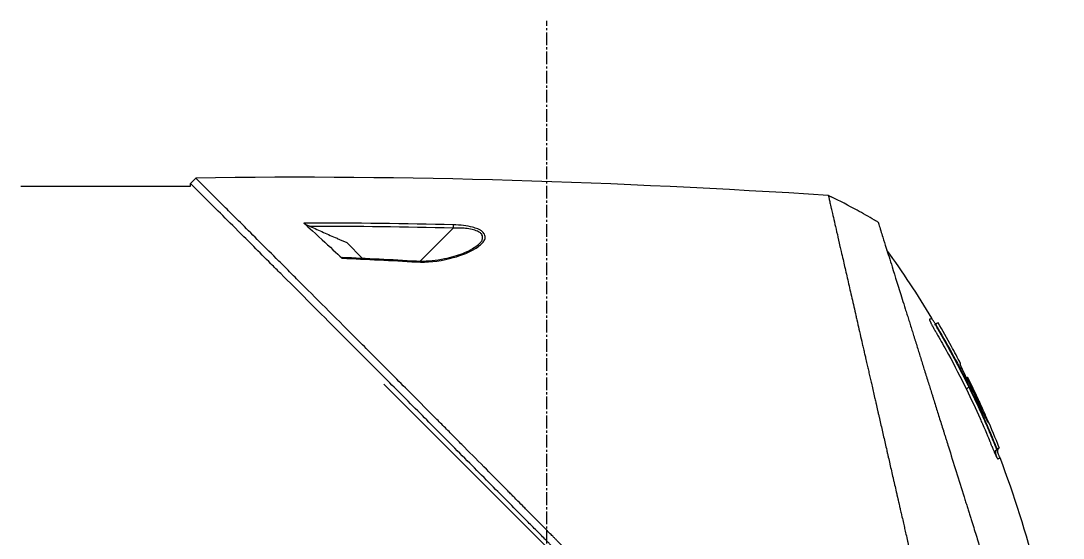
# Model space of a CAD drawing. Header units: millimetres. Extents: x 0 to 4378, y 0 to 2376.
# Drawn here: x 314.4 to 452.6, y 1208.8 to 1277.4 of the extents above; entities that cross this region are included whole.
import ezdxf

# ---------------------------------------------------------------- set-up
doc = ezdxf.new("R2010")
doc.units = ezdxf.units.MM
doc.header["$LTSCALE"] = 0.2
doc.linetypes.add('CENTER2', pattern=[1.125, 0.75, -0.125, 0.125, -0.125])
doc.layers.add('02_Center Line', color=1, linetype='CENTER2')

# ---------------------------------------------------------------- blocks, each defined once
blk = doc.blocks.new('A$C2641d59f')
for p, q in [((101.17, 653.57), (101.88, 654.28)), ((101.2, 653.2), (101.17, 653.57)), ((78.7, 653.2), (101.2, 653.2)), ((137.7, 647.94), (137.7, 647.94)), ((135.99, 647.65), (131.58, 643.24)), ((137.7, 647.6), (137.7, 647.6)), ((123.99, 643.63), (121.89, 645.73)), ((131.49, 643.15), (131.49, 643.15)), ((199.9, 634.89), (199.96, 634.94)), ((200.19, 634.32), (200.24, 634.37)), ((202.03, 631.98), (202.03, 631.97)), ((202.03, 631.98), (202.03, 631.97)), ((202.97, 629.27), (202.97, 629.27)), ((203.24, 629.71), (203.17, 629.65)), ((203.24, 629.71), (203.17, 629.65)), ((203.17, 629.68), (203.17, 629.68)), ((204.11, 627.86), (204.02, 627.77)), ((204.17, 627.89), (204.17, 627.89)), ((190.24, 563.54), (126.8, 626.99)), ((205.79, 624.08), (205.86, 624.15)), ((206.15, 623.72), (206.02, 623.59)), ((207.82, 618.96), (207.77, 618.91)), ((208.09, 618.39), (208.02, 618.31)), ((208.37, 618.53), (208.3, 618.46))]:
    blk.add_line(p, q)
for centre, radius, start, end in [((148.07, 574.14), 86.47, 61.354, 63.9172), ((148.07, 574.13), 86.48, 59.6042, 61.354), ((95.34, 573.44), 121.69, 27.5449, 28.7506), ((95.34, 573.44), 121.69, 27.5452, 28.7516)]:
    blk.add_arc(centre, radius, start, end)
at = {"extrusion": (0, 0, -1)}
for centre, major_axis, ratio, start_param, end_param in [((148.07, 574.13), (62.83, -59.43), 1, 4.404955, 4.409974), ((135.98, 647.64), (-0.012, -0.5), 0.024071, 3.598315, 4.687114), ((150.45, 577.05), (-65.75, 53.33), 0.977068, 1.416312, 1.42047), ((131.1, 642.75), (0.029, 0.499), 0.0232, 5.671142, 6.283186)]:
    blk.add_ellipse(centre, major_axis=major_axis, ratio=ratio, start_param=start_param, end_param=end_param, dxfattribs=at)
for points, knots in [([(187.96, 566.39), (187.93, 566.43), (187.63, 566.73), (186.96, 567.4), (186.7, 567.65), (185.94, 568.41), (185.42, 568.93), (183.87, 570.48), (182.81, 571.54), (181.44, 572.91), (181.14, 573.21), (180.48, 573.87), (180.13, 574.22), (178.82, 575.53), (177.87, 576.48), (176.37, 577.99), (175.81, 578.54), (173.78, 580.58), (172.29, 582.08), (167.82, 586.56), (162.26, 592.16), (156.39, 598.09), (155.08, 599.42), (153.12, 601.41), (152.47, 602.06), (151.57, 602.98), (151.31, 603.24), (150.56, 604), (150.06, 604.51), (149.4, 605.17), (149.25, 605.33), (148.99, 605.59), (148.88, 605.7), (148.67, 605.92), (148.57, 606.02), (148.36, 606.23), (148.25, 606.34), (147.73, 606.86), (147.32, 607.28), (146.47, 608.14), (146.03, 608.58), (144.77, 609.85), (143.95, 610.68), (142.33, 612.32), (141.52, 613.13), (139.87, 614.8), (139.03, 615.65), (137.31, 617.38), (136.43, 618.26), (135.1, 619.6), (134.65, 620.05), (133.43, 621.28), (132.67, 622.04), (131.08, 623.65), (130.24, 624.49), (128.59, 626.15), (127.78, 626.96), (126.21, 628.54), (125.44, 629.3), (123.23, 631.52), (121.8, 632.96), (117.83, 636.93), (115.38, 639.38), (112.7, 642.06), (112.27, 642.49), (110.26, 644.5), (108.8, 645.96), (105.53, 649.22), (103.94, 650.81), (102.57, 652.17), (102.33, 652.41), (101.81, 652.94), (101.57, 653.17), (101.25, 653.49), (101.17, 653.57), (101.17, 653.57)], [0.000001, 0.000001, 0.000001, 0.000001, 0.0174896, 0.0174896, 0.0280641, 0.0280641, 0.0492044, 0.0492044, 0.0915833, 0.0915833, 0.103829, 0.103829, 0.1177045, 0.1177045, 0.1548929, 0.1548929, 0.1762617, 0.1762617, 0.2332292, 0.2332292, 0.3447473, 0.3447473, 0.3768428, 0.3768428, 0.3928613, 0.3928613, 0.3992061, 0.3992061, 0.4115742, 0.4115742, 0.4153435, 0.4153435, 0.4181398, 0.4181398, 0.4207138, 0.4207138, 0.4231441, 0.4231441, 0.4328041, 0.4328041, 0.443145, 0.443145, 0.4624048, 0.4624048, 0.4815797, 0.4815797, 0.5018181, 0.5018181, 0.5229618, 0.5229618, 0.5340035, 0.5340035, 0.5527188, 0.5527188, 0.5738832, 0.5738832, 0.5945831, 0.5945831, 0.6145009, 0.6145009, 0.6528362, 0.6528362, 0.7241388, 0.7241388, 0.7381113, 0.7381113, 0.7906485, 0.7906485, 0.8696683, 0.8696683, 0.8893857, 0.8893857, 0.91901, 0.91901, 0.9486615, 0.9486615, 0.9486615, 0.9486615]), ([(188.67, 567.1), (188.66, 567.11), (188.51, 567.26), (188.43, 567.34), (188.37, 567.39), (188.19, 567.57), (188.08, 567.69), (187.72, 568.05), (187.48, 568.29), (186.75, 569.02), (186.26, 569.5), (184.79, 570.98), (183.79, 571.97), (182.54, 573.23), (182.29, 573.48), (181.72, 574.05), (181.39, 574.37), (180.47, 575.3), (179.86, 575.91), (179.12, 576.64), (179, 576.76), (178.77, 577), (178.66, 577.11), (177.38, 578.39), (176.2, 579.58), (174.32, 581.46), (173.64, 582.14), (172.16, 583.63), (171.37, 584.42), (168.45, 587.35), (166.31, 589.5), (163.44, 592.4), (162.72, 593.12), (161.89, 593.95), (161.79, 594.06), (161.6, 594.24), (161.52, 594.33), (161.35, 594.5), (161.26, 594.59), (161.06, 594.79), (160.95, 594.9), (160.75, 595.1), (160.67, 595.19), (160.46, 595.39), (160.34, 595.52), (160.12, 595.75), (160.01, 595.85), (159.38, 596.49), (158.85, 597.02), (157.64, 598.25), (156.95, 598.95), (155.56, 600.35), (154.86, 601.06), (153.72, 602.22), (153.27, 602.67), (152.73, 603.23), (152.62, 603.33), (152.34, 603.62), (152.15, 603.81), (151.51, 604.46), (151.06, 604.92), (150.36, 605.62), (150.12, 605.87), (149.79, 606.2), (149.71, 606.29), (149.58, 606.42), (149.53, 606.46), (149.39, 606.61), (149.29, 606.71), (149.04, 606.96), (148.89, 607.11), (148.55, 607.46), (148.36, 607.65), (148, 608.01), (147.82, 608.19), (147.58, 608.43), (147.52, 608.49), (147.32, 608.7), (147.16, 608.86), (146.77, 609.25), (146.56, 609.47), (146.17, 609.86), (146.01, 610.02), (145.68, 610.35), (145.52, 610.52), (145.1, 610.94), (144.84, 611.2), (144.39, 611.65), (144.21, 611.84), (143.88, 612.17), (143.74, 612.31), (143.53, 612.52), (143.46, 612.59), (143.19, 612.87), (142.98, 613.07), (141.87, 614.2), (140.96, 615.12), (139.07, 617.02), (138.1, 618), (136.75, 619.36), (136.37, 619.74), (135.81, 620.31), (135.63, 620.49), (135.01, 621.11), (134.58, 621.54), (133.71, 622.42), (133.26, 622.86), (131.86, 624.27), (130.91, 625.23), (129.19, 626.96), (128.42, 627.73), (126.77, 629.39), (125.88, 630.28), (124.31, 631.86), (123.61, 632.55), (120.28, 635.9), (117.75, 638.42), (114.91, 641.26), (114.42, 641.76), (113.46, 642.71), (113, 643.18), (110.8, 645.38), (109.19, 646.98), (107.16, 649.01), (106.57, 649.6), (105.5, 650.66), (105.02, 651.14), (103.74, 652.42), (103.08, 653.08), (102.4, 653.76), (102.23, 653.93), (101.95, 654.2), (101.88, 654.28), (101.88, 654.28)], [-6.229962, -6.229962, -6.229962, -6.229962, -6.227864, -6.227864, -6.219552, -6.219552, -6.202929, -6.202929, -6.16968, -6.16968, -6.103208, -6.103208, -5.970065, -5.970065, -5.937453, -5.937453, -5.895346, -5.895346, -5.816119, -5.816119, -5.800362, -5.800362, -5.786281, -5.786281, -5.635887, -5.635887, -5.550128, -5.550128, -5.451964, -5.451964, -5.19041, -5.19041, -5.103809, -5.103809, -5.091041, -5.091041, -5.081268, -5.081268, -5.070806, -5.070806, -5.057101, -5.057101, -5.047416, -5.047416, -5.032993, -5.032993, -5.021064, -5.021064, -4.959513, -4.959513, -4.879662, -4.879662, -4.798866, -4.798866, -4.746913, -4.746913, -4.735039, -4.735039, -4.713278, -4.713278, -4.660559, -4.660559, -4.631405, -4.631405, -4.620962, -4.620962, -4.61581, -4.61581, -4.603824, -4.603824, -4.585775, -4.585775, -4.565126, -4.565126, -4.545061, -4.545061, -4.538129, -4.538129, -4.518662, -4.518662, -4.489931, -4.489931, -4.468034, -4.468034, -4.446173, -4.446173, -4.412022, -4.412022, -4.38742, -4.38742, -4.368644, -4.368644, -4.359076, -4.359076, -4.331844, -4.331844, -4.208918, -4.208918, -4.076245, -4.076245, -4.023995, -4.023995, -3.998904, -3.998904, -3.939656, -3.939656, -3.878964, -3.878964, -3.746371, -3.746371, -3.637173, -3.637173, -3.509455, -3.509455, -3.406658, -3.406658, -3.009825, -3.009825, -2.924337, -2.924337, -2.84138, -2.84138, -2.519502, -2.519502, -2.374871, -2.374871, -2.235834, -2.235834, -1.965462, -1.965462, -1.83333, -1.83333, -1.674568, -1.674568, -1.674568, -1.674568]), ([(185.7, 651.99), (185.7, 651.99), (185.7, 651.99), (185.7, 651.99), (185.7, 651.98), (185.71, 651.97), (185.71, 651.97), (185.71, 651.95), (185.72, 651.92), (185.73, 651.88), (185.74, 651.85), (185.75, 651.81), (185.76, 651.75), (185.78, 651.7), (185.79, 651.64), (185.81, 651.56), (185.83, 651.49), (185.84, 651.41), (185.87, 651.32), (185.89, 651.23), (185.91, 651.13), (185.93, 651.02), (185.98, 650.82), (186.04, 650.57), (186.11, 650.27), (186.12, 650.22), (186.13, 650.16), (186.15, 650.1), (186.19, 649.93), (186.24, 649.68), (186.33, 649.31), (186.39, 649.02), (186.48, 648.64), (186.59, 648.15), (186.68, 647.77), (186.78, 647.32), (186.91, 646.79), (187.01, 646.33), (187.13, 645.82), (187.26, 645.23), (187.31, 645.01), (187.36, 644.79), (187.42, 644.55), (187.5, 644.2), (187.58, 643.85), (187.66, 643.48), (187.8, 642.87), (187.95, 642.23), (188.1, 641.56), (188.18, 641.22), (188.26, 640.88), (188.34, 640.53), (188.42, 640.18), (188.5, 639.83), (188.58, 639.47), (188.75, 638.75), (188.92, 638), (189.1, 637.23), (189.18, 636.84), (189.27, 636.45), (189.37, 636.05), (189.38, 635.96), (189.4, 635.88), (189.42, 635.8), (189.45, 635.69), (189.52, 635.37), (189.64, 634.83), (189.72, 634.5), (189.81, 634.09), (189.93, 633.59), (190.02, 633.21), (190.11, 632.78), (190.22, 632.31), (190.27, 632.1), (190.32, 631.88), (190.37, 631.66), (190.42, 631.44), (190.47, 631.23), (190.52, 631), (190.56, 630.82), (190.61, 630.63), (190.65, 630.45), (190.71, 630.18), (190.77, 629.92), (190.83, 629.66), (190.88, 629.43), (190.93, 629.21), (190.98, 628.98), (191.04, 628.75), (191.09, 628.52), (191.14, 628.29), (191.2, 628.06), (191.25, 627.81), (191.31, 627.58), (191.36, 627.36), (191.4, 627.15), (191.46, 626.9), (191.52, 626.65), (191.59, 626.35), (191.65, 626.06), (191.72, 625.78), (191.78, 625.5), (191.85, 625.22), (191.89, 625.01), (191.94, 624.8), (191.99, 624.6), (192.01, 624.52), (192.02, 624.44), (192.04, 624.36), (192.11, 624.08), (192.17, 623.79), (192.24, 623.5), (192.27, 623.36), (192.31, 623.21), (192.34, 623.07), (192.37, 622.92), (192.41, 622.78), (192.44, 622.63), (192.51, 622.34), (192.57, 622.05), (192.64, 621.76), (192.77, 621.17), (192.91, 620.58), (193.04, 619.99), (193.11, 619.69), (193.18, 619.39), (193.25, 619.1), (193.32, 618.8), (193.39, 618.5), (193.46, 618.2), (193.49, 618.05), (193.52, 617.9), (193.56, 617.75), (193.59, 617.59), (193.63, 617.44), (193.66, 617.29), (193.73, 617), (193.8, 616.7), (193.87, 616.41), (193.87, 616.4), (193.87, 616.39), (193.87, 616.38), (193.94, 616.08), (194.01, 615.77), (194.08, 615.47), (194.15, 615.16), (194.22, 614.86), (194.29, 614.55), (194.33, 614.4), (194.36, 614.24), (194.4, 614.09), (194.43, 613.94), (194.47, 613.78), (194.5, 613.63), (194.57, 613.32), (194.64, 613.01), (194.71, 612.7), (194.76, 612.52), (194.8, 612.34), (194.84, 612.15), (194.84, 612.15), (194.84, 612.15), (194.84, 612.14), (194.86, 612.08), (194.88, 611.96), (194.93, 611.77), (194.96, 611.63), (195, 611.45), (195.05, 611.23), (195.08, 611.11), (195.11, 610.98), (195.14, 610.84), (195.17, 610.69), (195.21, 610.54), (195.25, 610.37), (195.27, 610.26), (195.3, 610.13), (195.33, 610.01), (195.34, 609.97), (195.35, 609.94), (195.35, 609.9), (195.44, 609.55), (195.51, 609.23), (195.57, 608.97), (195.72, 608.31), (195.8, 607.94), (195.83, 607.85), (195.88, 607.6), (195.94, 607.34), (196, 607.09), (196.07, 606.78), (196.14, 606.46), (196.22, 606.15), (196.25, 606.01), (196.28, 605.87), (196.31, 605.73), (196.35, 605.56), (196.39, 605.38), (196.43, 605.21), (196.48, 605.01), (196.52, 604.81), (196.57, 604.61), (196.65, 604.25), (196.89, 603.2), (197.29, 601.45), (197.3, 601.42), (197.3, 601.39), (197.31, 601.36), (197.59, 600.14), (197.87, 598.93), (198.15, 597.72), (198.36, 596.78), (198.58, 595.84), (198.79, 594.9), (198.86, 594.61), (198.93, 594.32), (198.99, 594.02), (199.27, 592.8), (199.55, 591.59), (199.83, 590.39), (199.9, 590.06), (199.98, 589.73), (200.05, 589.4), (200.11, 589.15), (200.17, 588.88), (200.24, 588.6), (200.36, 588.05), (200.5, 587.46), (200.64, 586.82), (200.71, 586.54), (200.78, 586.25), (200.84, 585.95), (200.91, 585.66), (200.98, 585.37), (201.04, 585.07), (201.11, 584.79), (201.18, 584.5), (201.24, 584.21), (201.25, 584.16), (201.26, 584.12), (201.27, 584.07), (201.33, 583.84), (201.38, 583.6), (201.44, 583.35), (201.56, 582.82), (201.69, 582.25), (201.83, 581.64), (201.95, 581.11), (202.08, 580.55), (202.21, 579.96), (202.45, 578.95), (202.7, 577.85), (202.97, 576.68), (203.16, 575.83), (203.36, 574.95), (203.57, 574.04)], [0.0008979, 0.0008979, 0.0008979, 0.0008979, 0.0108915, 0.0108915, 0.0108915, 0.020974, 0.020974, 0.020974, 0.0391503, 0.0391503, 0.0391503, 0.0554178, 0.0554178, 0.0554178, 0.0702751, 0.0702751, 0.0702751, 0.0840358, 0.0840358, 0.0840358, 0.0969119, 0.0969119, 0.0969119, 0.1205769, 0.1205769, 0.1205769, 0.125, 0.125, 0.125, 0.1638961, 0.1638961, 0.1638961, 0.1958374, 0.1958374, 0.1958374, 0.2208888, 0.2208888, 0.2208888, 0.2422005, 0.2422005, 0.2422005, 0.25, 0.25, 0.25, 0.2678209, 0.2678209, 0.2678209, 0.2975362, 0.2975362, 0.2975362, 0.3125, 0.3125, 0.3125, 0.3272656, 0.3272656, 0.3272656, 0.3570095, 0.3570095, 0.3570095, 0.3718814, 0.3718814, 0.3718814, 0.375, 0.375, 0.375, 0.3991671, 0.3991671, 0.3991671, 0.4139157, 0.4139157, 0.4139157, 0.4249028, 0.4249028, 0.4249028, 0.429655, 0.429655, 0.429655, 0.4340613, 0.4340613, 0.4340613, 0.4375, 0.4375, 0.4375, 0.4468814, 0.4468814, 0.4468814, 0.4548932, 0.4548932, 0.4548932, 0.4629051, 0.4629051, 0.4629051, 0.4712008, 0.4712008, 0.4712008, 0.4789288, 0.4789288, 0.4789288, 0.4866568, 0.4866568, 0.4866568, 0.4943848, 0.4943848, 0.4943848, 0.5, 0.5, 0.5, 0.502414, 0.502414, 0.502414, 0.5112437, 0.5112437, 0.5112437, 0.5156585, 0.5156585, 0.5156585, 0.5200734, 0.5200734, 0.5200734, 0.528903, 0.528903, 0.528903, 0.5465624, 0.5465624, 0.5465624, 0.555392, 0.555392, 0.555392, 0.5642217, 0.5642217, 0.5642217, 0.5686366, 0.5686366, 0.5686366, 0.5730514, 0.5730514, 0.5730514, 0.5816327, 0.5816327, 0.5816327, 0.5818813, 0.5818813, 0.5818813, 0.5907202, 0.5907202, 0.5907202, 0.5995591, 0.5995591, 0.5995591, 0.6039786, 0.6039786, 0.6039786, 0.6083981, 0.6083981, 0.6083981, 0.6172371, 0.6172371, 0.6172371, 0.622449, 0.622449, 0.622449, 0.6229413, 0.6229413, 0.6229413, 0.6298917, 0.6298917, 0.6298917, 0.6351416, 0.6351416, 0.6351416, 0.6379546, 0.6379546, 0.6379546, 0.6408496, 0.6408496, 0.6408496, 0.6428571, 0.6428571, 0.6428571, 0.6433986, 0.6433986, 0.6433986, 0.6491487, 0.6491487, 0.6491487, 0.6632653, 0.6632653, 0.6632653, 0.6704637, 0.6704637, 0.6704637, 0.6793393, 0.6793393, 0.6793393, 0.6833065, 0.6833065, 0.6833065, 0.6882149, 0.6882149, 0.6882149, 0.6938776, 0.6938776, 0.6938776, 0.7239727, 0.7239727, 0.7239727, 0.7244898, 0.7244898, 0.7244898, 0.7589042, 0.7589042, 0.7589042, 0.7857143, 0.7857143, 0.7857143, 0.7941949, 0.7941949, 0.7941949, 0.8295621, 0.8295621, 0.8295621, 0.8392857, 0.8392857, 0.8392857, 0.849008, 0.849008, 0.849008, 0.8678821, 0.8678821, 0.8678821, 0.876305, 0.876305, 0.876305, 0.8842189, 0.8842189, 0.8842189, 0.8917062, 0.8917062, 0.8917062, 0.8928571, 0.8928571, 0.8928571, 0.9031342, 0.9031342, 0.9031342, 0.9247967, 0.9247967, 0.9247967, 0.9437386, 0.9437386, 0.9437386, 0.9764071, 0.9764071, 0.9764071, 1, 1, 1, 1]), ([(116.2, 648.31), (116.21, 648.3), (116.23, 648.29), (116.28, 648.26), (116.31, 648.24), (116.4, 648.18), (116.48, 648.14), (116.71, 648.02), (116.87, 647.95), (117.03, 647.88)], [0.00000001, 0.00000001, 0.00000001, 0.00000001, 0.00934531, 0.00934531, 0.02070119, 0.02070119, 0.04610095, 0.04610095, 0.07967024, 0.07967024, 0.07967024, 0.07967024]), ([(116.2, 648.31), (116.47, 648.07), (117.32, 647.31), (119.63, 645.19), (120.56, 644.32), (121.27, 643.66)], [0.000001, 0.000001, 0.000001, 0.000001, 0.1867187, 0.1867187, 0.3309926, 0.3309926, 0.3309926, 0.3309926]), ([(117.03, 647.88), (117.63, 647.61), (118.22, 647.35), (119.41, 646.82), (120.01, 646.56), (120.6, 646.3), (120.6, 646.3), (120.61, 646.29), (120.62, 646.29), (121.04, 646.1), (121.47, 645.92), (121.89, 645.73)], [-0.3898017, -0.3898017, -0.3898017, -0.3898017, -0.1949013, -0.1949013, 0, 0, 0, 0.0018086, 0.0018086, 0.0018086, 0.14148, 0.14148, 0.14148, 0.14148]), ([(131.12, 643.16), (132.54, 643.08), (134, 643.24), (135.53, 643.61), (136.82, 643.93), (137.88, 644.33), (138.72, 644.81), (138.76, 644.84), (138.81, 644.86), (138.86, 644.89), (139.35, 645.19), (139.72, 645.48), (139.95, 645.78), (140.02, 645.87), (140.08, 645.95), (140.12, 646.03), (140.17, 646.12), (140.21, 646.2), (140.23, 646.29), (140.27, 646.46), (140.24, 646.64), (140.15, 646.83), (140.07, 646.99), (139.93, 647.14), (139.73, 647.28), (139.7, 647.3), (139.65, 647.33), (139.61, 647.36), (139.5, 647.42), (139.38, 647.48), (139.25, 647.54), (139.15, 647.58), (139.04, 647.62), (138.92, 647.66), (138.8, 647.7), (138.68, 647.73), (138.56, 647.76), (137.83, 647.95), (136.97, 648.06), (136, 648.08)], [0, 0, 0, 0, 0.25, 0.25, 0.25, 0.4865055, 0.4865055, 0.4865055, 0.5, 0.5, 0.5, 0.625, 0.625, 0.625, 0.65625, 0.65625, 0.65625, 0.6875, 0.6875, 0.6875, 0.75, 0.75, 0.75, 0.8021419, 0.8021419, 0.8021419, 0.8125, 0.8125, 0.8125, 0.8375, 0.8375, 0.8375, 0.85625, 0.85625, 0.85625, 0.875, 0.875, 0.875, 0.9999999, 0.9999999, 0.9999999, 0.9999999]), ([(192.31, 648.44), (192.31, 648.44), (192.31, 648.44), (192.34, 648.36), (192.35, 648.32), (192.38, 648.22), (192.4, 648.18), (192.47, 647.93), (192.56, 647.64), (192.75, 647.03), (192.84, 646.75), (193.07, 646.02), (193.22, 645.54), (193.62, 644.27), (193.88, 643.44), (194.56, 641.26), (195.01, 639.83), (195.64, 637.82), (195.77, 637.38), (195.98, 636.72), (196.05, 636.49), (196.2, 636.04), (196.27, 635.81), (196.38, 635.46), (196.41, 635.34), (196.53, 634.98), (196.6, 634.74), (196.75, 634.26), (196.83, 634.03), (196.94, 633.66), (196.98, 633.54), (197.06, 633.29), (197.1, 633.16), (197.18, 632.91), (197.22, 632.78), (197.34, 632.38), (197.42, 632.12), (197.58, 631.61), (197.66, 631.36), (197.82, 630.86), (197.89, 630.61), (198.13, 629.85), (198.29, 629.33), (198.63, 628.25), (198.81, 627.69), (199.14, 626.62), (199.3, 626.12), (199.51, 625.45), (199.55, 625.31), (199.78, 624.6), (199.95, 624.03), (200.22, 623.17), (200.31, 622.88), (200.49, 622.3), (200.59, 622.01), (200.77, 621.43), (200.86, 621.14), (201, 620.7), (201.04, 620.55), (201.13, 620.26), (201.18, 620.12), (201.27, 619.83), (201.32, 619.68), (201.45, 619.26), (201.54, 618.97), (202.31, 616.5), (203.01, 614.27), (203.78, 611.81), (203.84, 611.6), (203.97, 611.19), (204.04, 610.98), (204.16, 610.58), (204.22, 610.39), (204.35, 609.99), (204.41, 609.8), (204.52, 609.42), (204.58, 609.24), (204.75, 608.69), (204.87, 608.33), (205.19, 607.29), (205.41, 606.61), (205.7, 605.66), (205.79, 605.37), (205.93, 604.94), (205.97, 604.8), (206.1, 604.4), (206.18, 604.13), (206.34, 603.62), (206.42, 603.37), (206.64, 602.66), (206.79, 602.2), (207.18, 600.93), (207.43, 600.12), (207.87, 598.73), (208.05, 598.14), (208.51, 596.68), (208.79, 595.81), (209.19, 594.52), (209.32, 594.1), (209.52, 593.46), (209.58, 593.25), (209.68, 592.94), (209.72, 592.84), (209.76, 592.68), (209.78, 592.63), (209.8, 592.55), (209.81, 592.52), (209.83, 592.47), (209.84, 592.45), (209.85, 592.42)], [0.000492, 0.000492, 0.000492, 0.000492, 0.070477, 0.070477, 0.116784, 0.116784, 0.147598, 0.147598, 0.270163, 0.270163, 0.35129, 0.35129, 0.459378, 0.459378, 0.603543, 0.603543, 0.795477, 0.795477, 0.846759, 0.846759, 0.872247, 0.872247, 0.897546, 0.897546, 0.910816, 0.910816, 0.936058, 0.936058, 0.961053, 0.961053, 0.973407, 0.973407, 0.986612, 0.986612, 0.999925, 0.999925, 1.026343, 1.026343, 1.051465, 1.051465, 1.076258, 1.076258, 1.125243, 1.125243, 1.177878, 1.177878, 1.224985, 1.224985, 1.237745, 1.237745, 1.287061, 1.287061, 1.311764, 1.311764, 1.336615, 1.336615, 1.361333, 1.361333, 1.372959, 1.372959, 1.384222, 1.384222, 1.395507, 1.395507, 1.41867, 1.41867, 1.596072, 1.596072, 1.612752, 1.612752, 1.628768, 1.628768, 1.644172, 1.644172, 1.659003, 1.659003, 1.673475, 1.673475, 1.702106, 1.702106, 1.756638, 1.756638, 1.781274, 1.781274, 1.792708, 1.792708, 1.814679, 1.814679, 1.835454, 1.835454, 1.874477, 1.874477, 1.942807, 1.942807, 1.994085, 1.994085, 2.070998, 2.070998, 2.109452, 2.109452, 2.128666, 2.128666, 2.138273, 2.138273, 2.143077, 2.143077, 2.145479, 2.145479, 2.147874, 2.147874, 2.147874, 2.147874]), ([(139.49, 645.62), (139.55, 645.68), (139.6, 645.74), (139.65, 645.8), (139.7, 645.85), (139.74, 645.91), (139.78, 645.97), (139.83, 646.06), (139.88, 646.17), (139.9, 646.35), (139.9, 646.36), (139.9, 646.37), (139.9, 646.38), (139.9, 646.43), (139.9, 646.48), (139.9, 646.52), (139.89, 646.55), (139.88, 646.59), (139.87, 646.62), (139.84, 646.71), (139.79, 646.8), (139.73, 646.88), (139.65, 646.97), (139.55, 647.05), (139.43, 647.12), (139.41, 647.14), (139.39, 647.15), (139.36, 647.16), (139.17, 647.26), (138.95, 647.35), (138.68, 647.42), (138.44, 647.49), (138.16, 647.54), (137.85, 647.58), (137.33, 647.65), (136.71, 647.67), (135.99, 647.65)], [-0.9529877, -0.9529877, -0.9529877, -0.9529877, -0.9022408, -0.9022408, -0.9022408, -0.8514938, -0.8514938, -0.8514938, -0.75, -0.75, -0.75, -0.7421865, -0.7421865, -0.7421865, -0.705, -0.705, -0.705, -0.675, -0.675, -0.675, -0.6, -0.6, -0.6, -0.5168612, -0.5168612, -0.5168612, -0.5, -0.5, -0.5, -0.375, -0.375, -0.375, -0.25, -0.25, -0.25, -0.0000001, -0.0000001, -0.0000001, -0.0000001]), ([(139.34, 645.44), (139.14, 645.26), (138.87, 645.07), (138.18, 644.66), (137.73, 644.45), (136.51, 643.97), (135.69, 643.74), (134.3, 643.45), (133.76, 643.36), (132.52, 643.24), (131.82, 643.21), (131.13, 643.25)], [0, 0, 0, 0, 0.1427344, 0.1427344, 0.3278478, 0.3278478, 0.6093621, 0.6093621, 0.7814093, 0.7814093, 0.9894028, 0.9894028, 0.9894028, 0.9894028]), ([(121.27, 643.75), (121.26, 643.75), (121.24, 643.75), (121.23, 643.74), (121.22, 643.74), (121.23, 643.72), (121.23, 643.71), (121.25, 643.69), (121.26, 643.68), (121.27, 643.66)], [0.18466179, 0.18466179, 0.18466179, 0.18466179, 0.20109399, 0.20109399, 0.21736929, 0.21736929, 0.23156221, 0.23156221, 0.24608538, 0.24608538, 0.24608538, 0.24608538]), ([(199.43, 635.71), (199.43, 635.71), (199.42, 635.71), (199.41, 635.7), (199.39, 635.69), (199.37, 635.68), (199.33, 635.66), (199.3, 635.65), (199.26, 635.63), (199.22, 635.6), (199.19, 635.59), (199.17, 635.58), (199.14, 635.57), (199.14, 635.56), (199.14, 635.56), (199.13, 635.56), (199.13, 635.56), (199.13, 635.56), (199.13, 635.56), (199.13, 635.56), (199.12, 635.55), (199.12, 635.55), (199.12, 635.54), (199.12, 635.53), (199.13, 635.5), (199.13, 635.48), (199.14, 635.44), (199.16, 635.4), (199.16, 635.39), (199.17, 635.38), (199.17, 635.37), (199.17, 635.37), (199.18, 635.36), (199.18, 635.36), (199.18, 635.35), (199.18, 635.35), (199.18, 635.35), (199.18, 635.35), (199.18, 635.34), (199.18, 635.34), (199.19, 635.33), (199.19, 635.32), (199.2, 635.3), (199.2, 635.3), (199.21, 635.29), (199.21, 635.28), (199.21, 635.28), (199.21, 635.27), (199.22, 635.27), (199.22, 635.26), (199.22, 635.25), (199.23, 635.25), (199.24, 635.22), (199.25, 635.2), (199.26, 635.17), (199.27, 635.14), (199.29, 635.11), (199.31, 635.07), (199.31, 635.06), (199.32, 635.04), (199.33, 635.03)], [-0.2887059, -0.2887059, -0.2887059, -0.2887059, -0.2541581, -0.2541581, -0.2541581, -0.2195873, -0.2195873, -0.2195873, -0.1850229, -0.1850229, -0.1850229, -0.1677408, -0.1677408, -0.1677408, -0.1655805, -0.1655805, -0.1655805, -0.1645003, -0.1645003, -0.1645003, -0.1634202, -0.1634202, -0.1634202, -0.1590997, -0.1590997, -0.1590997, -0.1547791, -0.1547791, -0.1547791, -0.153699, -0.153699, -0.153699, -0.1531589, -0.1531589, -0.1531589, -0.1528889, -0.1528889, -0.1528889, -0.1526188, -0.1526188, -0.1526188, -0.1515387, -0.1515387, -0.1515387, -0.1509986, -0.1509986, -0.1509986, -0.1504586, -0.1504586, -0.1504586, -0.1499185, -0.1499185, -0.1499185, -0.1481076, -0.1481076, -0.1481076, -0.1457567, -0.1457567, -0.1457567, -0.1447486, -0.1447486, -0.1447486, -0.1447486]), ([(199.43, 635.71), (199.43, 635.71), (199.43, 635.71), (199.43, 635.71), (199.43, 635.71), (199.43, 635.71), (199.43, 635.71)], [-0.2892613798, -0.2892613798, -0.2892613798, -0.2892613798, -0.2887161047, -0.2887161047, -0.2887161047, -0.2887058837, -0.2887058837, -0.2887058837, -0.2887058837]), ([(199.98, 634.95), (199.97, 634.96), (199.95, 634.96), (199.92, 634.98), (199.9, 634.99), (199.86, 635.02), (199.84, 635.04), (199.78, 635.11), (199.75, 635.15), (199.66, 635.3), (199.6, 635.41), (199.5, 635.58), (199.47, 635.65), (199.43, 635.71)], [0.88221943, 0.88221943, 0.88221943, 0.88221943, 0.88612857, 0.88612857, 0.89254312, 0.89254312, 0.90193654, 0.90193654, 0.91846699, 0.91846699, 0.95532451, 0.95532451, 0.97748476, 0.97748476, 0.97748476, 0.97748476]), ([(199.33, 635.03), (199.34, 635.01), (199.35, 634.98), (199.36, 634.96), (199.38, 634.93), (199.4, 634.89), (199.42, 634.85), (199.44, 634.81), (199.46, 634.76), (199.49, 634.72), (199.5, 634.7), (199.51, 634.68), (199.52, 634.66), (199.53, 634.64), (199.54, 634.61), (199.56, 634.59), (199.6, 634.5), (199.66, 634.41), (199.71, 634.32), (199.73, 634.27), (199.76, 634.23), (199.79, 634.18), (199.8, 634.16), (199.81, 634.13), (199.83, 634.11), (199.84, 634.09), (199.85, 634.06), (199.87, 634.04), (199.88, 634.02), (199.89, 633.99), (199.91, 633.97), (199.92, 633.94), (199.94, 633.92), (199.95, 633.9), (199.98, 633.85), (200, 633.8), (200.03, 633.76), (200.14, 633.57), (200.25, 633.38), (200.36, 633.19), (200.79, 632.44), (201.21, 631.68), (201.62, 630.92), (202.45, 629.4), (203.25, 627.86), (204.01, 626.3)], [-0.1447486, -0.1447486, -0.1447486, -0.1447486, -0.1434058, -0.1434058, -0.1434058, -0.1410549, -0.1410549, -0.1410549, -0.138704, -0.138704, -0.138704, -0.1375285, -0.1375285, -0.1375285, -0.1363531, -0.1363531, -0.1363531, -0.1316512, -0.1316512, -0.1316512, -0.1293003, -0.1293003, -0.1293003, -0.1281249, -0.1281249, -0.1281249, -0.1269494, -0.1269494, -0.1269494, -0.125774, -0.125774, -0.125774, -0.1245985, -0.1245985, -0.1245985, -0.1222476, -0.1222476, -0.1222476, -0.1128439, -0.1128439, -0.1128439, -0.0752293, -0.0752293, -0.0752293, 0, 0, 0, 0]), ([(199.81, 634.81), (199.81, 634.81), (199.81, 634.81), (199.81, 634.81), (199.81, 634.81), (199.81, 634.81), (199.8, 634.81), (199.8, 634.81), (199.8, 634.81), (199.8, 634.81), (199.8, 634.81), (199.8, 634.81), (199.8, 634.81), (199.8, 634.81), (199.8, 634.81), (199.8, 634.81)], [0.075540785, 0.075540785, 0.075540785, 0.075540785, 0.076098191, 0.076098191, 0.078373501, 0.078373501, 0.080325215, 0.080325215, 0.080606226, 0.080606226, 0.080645558, 0.080645558, 0.080665224, 0.080665224, 0.080678317, 0.080678317, 0.080678317, 0.080678317]), ([(199.83, 634.82), (199.83, 634.82), (199.83, 634.82), (199.83, 634.82), (199.83, 634.82), (199.83, 634.82), (199.83, 634.82), (199.82, 634.82), (199.82, 634.82), (199.82, 634.82), (199.82, 634.81), (199.81, 634.81), (199.81, 634.81), (199.81, 634.81)], [0.02034435, 0.02034435, 0.02034435, 0.02034435, 0.02145072, 0.02145072, 0.04171423, 0.04171423, 0.06063341, 0.06063341, 0.06772746, 0.06772746, 0.07304792, 0.07304792, 0.074301, 0.074301, 0.074301, 0.074301]), ([(199.9, 634.89), (199.89, 634.87), (199.87, 634.86), (199.85, 634.84), (199.85, 634.83), (199.84, 634.83), (199.84, 634.83), (199.83, 634.83), (199.83, 634.82), (199.83, 634.82), (199.83, 634.82), (199.83, 634.82), (199.83, 634.82), (199.83, 634.82), (199.83, 634.82), (199.83, 634.82), (199.83, 634.82), (199.83, 634.82), (199.83, 634.82), (199.83, 634.82), (199.83, 634.82), (199.83, 634.82)], [0, 0, 0, 0, 0.006302855, 0.006302855, 0.008419084, 0.008419084, 0.009213745, 0.009213745, 0.009413716, 0.009413716, 0.009571933, 0.009571933, 0.009651155, 0.009651155, 0.009690651, 0.009690651, 0.009730221, 0.009730221, 0.009769815, 0.009769815, 0.009776325, 0.009776325, 0.009776325, 0.009776325]), ([(199.9, 634.89), (199.9, 634.89), (199.9, 634.88), (199.9, 634.88), (199.9, 634.88), (199.9, 634.88), (199.9, 634.87), (199.9, 634.87), (199.9, 634.87), (199.9, 634.87), (199.9, 634.86), (199.91, 634.86), (199.91, 634.86), (199.91, 634.85), (199.91, 634.84), (199.91, 634.84), (199.92, 634.83), (199.92, 634.82), (199.92, 634.81), (199.93, 634.79), (199.95, 634.77), (199.96, 634.74), (199.96, 634.73), (199.97, 634.72), (199.97, 634.71), (199.98, 634.69), (200, 634.67), (200.01, 634.64), (200.03, 634.61), (200.05, 634.57), (200.07, 634.53), (200.07, 634.53), (200.08, 634.52), (200.08, 634.52), (200.1, 634.47), (200.13, 634.43), (200.15, 634.39), (200.17, 634.37), (200.18, 634.34), (200.19, 634.32)], [0.0317932, 0.0317932, 0.0317932, 0.0317932, 0.0990517, 0.0990517, 0.0990517, 0.125, 0.125, 0.125, 0.1497348, 0.1497348, 0.1497348, 0.1822151, 0.1822151, 0.1822151, 0.25, 0.25, 0.25, 0.3087286, 0.3087286, 0.3087286, 0.4613421, 0.4613421, 0.4613421, 0.5, 0.5, 0.5, 0.6333546, 0.6333546, 0.6333546, 0.75, 0.75, 0.75, 0.7608461, 0.7608461, 0.7608461, 0.894498, 0.894498, 0.894498, 1, 1, 1, 1]), ([(200.26, 635.1), (200.26, 635.1), (200.26, 635.1), (200.26, 635.1), (200.23, 635.08), (200.14, 635.03), (200.06, 635), (199.96, 634.94)], [-0.8656065, -0.8656065, -0.8656065, -0.8656065, -0.8621421, -0.8621421, -0.4402995, -0.4402995, -0.000001, -0.000001, -0.000001, -0.000001]), ([(199.96, 634.94), (199.96, 634.94), (199.96, 634.93), (199.97, 634.9), (199.97, 634.88), (199.99, 634.83), (200.01, 634.8), (200.04, 634.73), (200.07, 634.69), (200.11, 634.6), (200.14, 634.56), (200.19, 634.47), (200.21, 634.42), (200.24, 634.37)], [-0.09818224, -0.09818224, -0.09818224, -0.09818224, -0.08163434, -0.08163434, -0.06586622, -0.06586622, -0.04902056, -0.04902056, -0.0323577, -0.0323577, -0.01585951, -0.01585951, -0.00000099, -0.00000099, -0.00000099, -0.00000099]), ([(200.19, 634.32), (200.19, 634.31), (200.21, 634.29), (200.22, 634.26), (200.25, 634.22), (200.28, 634.16), (200.33, 634.09), (200.34, 634.06), (200.36, 634.03), (200.37, 634), (200.39, 633.97), (200.42, 633.92), (200.45, 633.87), (200.45, 633.87), (200.46, 633.86), (200.46, 633.85), (200.47, 633.84), (200.48, 633.82), (200.48, 633.81), (200.5, 633.79), (200.51, 633.77), (200.52, 633.74), (200.53, 633.72), (200.55, 633.7), (200.56, 633.68), (200.57, 633.66), (200.58, 633.64), (200.59, 633.61), (200.62, 633.57), (200.64, 633.53), (200.67, 633.48), (200.69, 633.45), (200.71, 633.41), (200.73, 633.37), (200.81, 633.24), (200.89, 633.1), (200.96, 632.96), (201.06, 632.78), (201.17, 632.6), (201.27, 632.42), (201.54, 631.93), (201.82, 631.41), (202.12, 630.86), (202.19, 630.74), (202.25, 630.62), (202.32, 630.5), (202.4, 630.35), (202.53, 630.11), (202.71, 629.77)], [0, 0, 0, 0, 0.0133397, 0.0133397, 0.0133397, 0.03125, 0.03125, 0.03125, 0.0436988, 0.0436988, 0.0436988, 0.0597938, 0.0597938, 0.0597938, 0.0625, 0.0625, 0.0625, 0.0673095, 0.0673095, 0.0673095, 0.0751746, 0.0751746, 0.0751746, 0.0832707, 0.0832707, 0.0832707, 0.0916192, 0.0916192, 0.0916192, 0.1091793, 0.1091793, 0.1091793, 0.125, 0.125, 0.125, 0.1792162, 0.1792162, 0.1792162, 0.25, 0.25, 0.25, 0.4553665, 0.4553665, 0.4553665, 0.5, 0.5, 0.5, 0.6281551, 0.6281551, 0.6281551, 0.6281551]), ([(200.24, 634.37), (201.67, 631.93), (203.01, 629.44), (205.54, 624.3), (206.73, 621.65), (207.82, 618.96)], [-1.719587, -1.719587, -1.719587, -1.719587, -0.870829, -0.870829, -0.000001, -0.000001, -0.000001, -0.000001]), ([(199.99, 633.85), (199.99, 633.85), (199.99, 633.85), (199.99, 633.85), (199.99, 633.85), (199.99, 633.85), (199.99, 633.85), (199.99, 633.86), (199.99, 633.86), (199.98, 633.86), (199.98, 633.86), (199.98, 633.87), (199.98, 633.87), (199.98, 633.87)], [0.018027718, 0.018027718, 0.018027718, 0.018027718, 0.018129266, 0.018129266, 0.018485699, 0.018485699, 0.018904849, 0.018904849, 0.019483735, 0.019483735, 0.020372797, 0.020372797, 0.020720893, 0.020720893, 0.020720893, 0.020720893]), ([(202.71, 629.77), (202.88, 629.45), (203.09, 629.05), (203.34, 628.57), (203.75, 627.76), (204.08, 627.11), (204.32, 626.61)], [0.6281551, 0.6281551, 0.6281551, 0.6281551, 0.75, 0.75, 0.75, 1, 1, 1, 1]), ([(203.24, 629.71), (203.23, 629.71), (203.23, 629.71), (203.22, 629.71), (203.22, 629.7), (203.21, 629.7), (203.2, 629.7), (203.2, 629.69), (203.19, 629.69), (203.17, 629.68)], [-1, -1, -1, -1, -0.666667, -0.666667, -0.666667, -0.333333, -0.333333, -0.333333, 0, 0, 0, 0]), ([(203.17, 629.68), (203.17, 629.68), (203.17, 629.66), (203.19, 629.59), (203.21, 629.53), (203.29, 629.34), (203.36, 629.17), (203.56, 628.75), (203.67, 628.5), (203.87, 628.08), (203.95, 627.93), (204.1, 627.61), (204.18, 627.45), (204.26, 627.29)], [-0.4066496, -0.4066496, -0.4066496, -0.4066496, -0.3530901, -0.3530901, -0.2996138, -0.2996138, -0.2036808, -0.2036808, -0.1075118, -0.1075118, -0.053792, -0.053792, 0, 0, 0, 0]), ([(204.02, 627.77), (203.97, 627.89), (203.91, 628), (203.71, 628.43), (203.6, 628.66), (203.4, 629.09), (203.33, 629.25), (203.25, 629.45), (203.2, 629.57), (203.18, 629.64), (203.18, 629.65), (203.18, 629.66)], [-1.875154, -1.875154, -1.875154, -1.875154, -1.786266, -1.786266, -1.531519, -1.531519, -1.065024, -1.065024, -0.555126, -0.555126, -0.455018, -0.455018, -0.455018, -0.455018]), ([(204.17, 627.89), (204.17, 627.89), (204.16, 627.89), (204.16, 627.88), (204.16, 627.88), (204.15, 627.88), (204.15, 627.88), (204.14, 627.88), (204.14, 627.87), (204.13, 627.87), (204.13, 627.87), (204.12, 627.87), (204.12, 627.86), (204.12, 627.86), (204.11, 627.86), (204.11, 627.86), (204.11, 627.86), (204.11, 627.84), (204.12, 627.82), (204.13, 627.8), (204.14, 627.76), (204.16, 627.72), (204.2, 627.63), (204.26, 627.51), (204.32, 627.39), (204.45, 627.12), (204.58, 626.85), (204.71, 626.59), (204.85, 626.32), (204.98, 626.05), (205.1, 625.78), (205.23, 625.51), (205.36, 625.24), (205.49, 624.97), (205.55, 624.83), (205.61, 624.7), (205.68, 624.56), (205.71, 624.49), (205.74, 624.42), (205.77, 624.36), (205.8, 624.29), (205.83, 624.22), (205.86, 624.15)], [0, 0, 0, 0, 0.102758, 0.102758, 0.102758, 0.205514, 0.205514, 0.205514, 0.30827, 0.30827, 0.30827, 0.359648, 0.359648, 0.359648, 0.411026, 0.411026, 0.411026, 0.438236, 0.438236, 0.438236, 0.465377, 0.465377, 0.465377, 0.5204, 0.5204, 0.5204, 0.640302, 0.640302, 0.640302, 0.760202, 0.760202, 0.760202, 0.880101, 0.880101, 0.880101, 0.94005, 0.94005, 0.94005, 0.970025, 0.970025, 0.970025, 1, 1, 1, 1]), ([(205.86, 624.15), (205.92, 624.03), (205.98, 623.91), (206.04, 623.78), (206.06, 623.75), (206.09, 623.7), (206.09, 623.69), (206.1, 623.7), (206.1, 623.7), (206.11, 623.7), (206.11, 623.7), (206.12, 623.71), (206.12, 623.71), (206.13, 623.71), (206.14, 623.72), (206.14, 623.72), (206.15, 623.72), (206.15, 623.72), (206.15, 623.74), (206.13, 623.78), (206.11, 623.82), (206.05, 623.95), (206, 624.07), (205.91, 624.27), (205.87, 624.35), (205.8, 624.5), (205.76, 624.58), (205.66, 624.81), (205.58, 624.97), (205.37, 625.43), (205.22, 625.74), (204.92, 626.36), (204.77, 626.66), (204.55, 627.12), (204.47, 627.28), (204.32, 627.58), (204.25, 627.74), (204.17, 627.89)], [0, 0, 0, 0, 0.049586, 0.049586, 0.074046, 0.074046, 0.09857, 0.09857, 0.137167, 0.137167, 0.175764, 0.175764, 0.252958, 0.252958, 0.330152, 0.330152, 0.407345, 0.407345, 0.43188, 0.43188, 0.45635, 0.45635, 0.505944, 0.505944, 0.536823, 0.536823, 0.567702, 0.567702, 0.629461, 0.629461, 0.752975, 0.752975, 0.876487, 0.876487, 0.938244, 0.938244, 1, 1, 1, 1]), ([(205.78, 624.11), (205.85, 623.95), (205.92, 623.8), (206.06, 623.49), (206.13, 623.34), (206.28, 623.04), (206.41, 622.76), (206.63, 622.34), (206.72, 622.16), (206.96, 621.73), (206.94, 621.85), (206.98, 621.84), (206.98, 621.83), (206.98, 621.87), (206.94, 621.95), (206.9, 622.05), (206.85, 622.17), (206.66, 622.61), (206.56, 622.84), (206.31, 623.39), (206.18, 623.68), (205.93, 624.22), (205.73, 624.64), (205.15, 625.89), (204.67, 626.89), (204.17, 627.89)], [-1.490546, -1.490546, -1.490546, -1.490546, -1.372171, -1.372171, -1.254036, -1.254036, -1.123299, -1.123299, -1.043679, -1.043679, -0.850826, -0.850826, -0.807838, -0.807838, -0.709589, -0.709589, -0.595224, -0.595224, -0.510831, -0.510831, -0.413449, -0.413449, -0.333919, -0.333919, 0, 0, 0, 0]), ([(204.26, 627.29), (204.52, 626.76), (204.78, 626.23), (205.28, 625.17), (205.53, 624.64), (205.78, 624.11)], [0.000001, 0.000001, 0.000001, 0.000001, 0.1762141, 0.1762141, 0.3524272, 0.3524272, 0.3524272, 0.3524272]), ([(204.01, 626.3), (204.64, 625.01), (205.25, 623.71), (205.83, 622.4), (205.94, 622.15), (206.04, 621.92), (206.13, 621.72), (206.27, 621.38), (206.39, 621.11), (206.48, 620.91), (206.75, 620.28), (206.92, 619.86), (207.02, 619.63), (207.05, 619.55), (207.09, 619.47), (207.12, 619.39), (207.14, 619.34), (207.15, 619.31), (207.19, 619.22), (207.21, 619.17), (207.23, 619.11), (207.26, 619.04), (207.26, 619.04), (207.26, 619.03), (207.27, 619.03), (207.3, 618.94), (207.33, 618.86), (207.36, 618.8), (207.37, 618.76), (207.38, 618.74), (207.39, 618.71), (207.4, 618.7), (207.41, 618.68), (207.42, 618.65), (207.42, 618.64), (207.43, 618.63), (207.43, 618.61), (207.44, 618.6), (207.44, 618.59), (207.45, 618.58), (207.45, 618.57), (207.45, 618.56), (207.46, 618.55), (207.46, 618.54), (207.47, 618.53), (207.48, 618.51), (207.49, 618.47), (207.51, 618.43), (207.52, 618.39), (207.54, 618.35), (207.57, 618.29), (207.59, 618.23), (207.61, 618.18), (207.64, 618.12), (207.67, 618.06), (207.68, 618.02), (207.7, 617.98), (207.71, 617.95), (207.72, 617.94), (207.72, 617.93), (207.73, 617.92), (207.73, 617.9), (207.74, 617.89), (207.74, 617.88), (207.75, 617.86), (207.76, 617.84), (207.77, 617.82), (207.78, 617.79), (207.79, 617.77), (207.8, 617.76), (207.81, 617.74), (207.82, 617.71), (207.83, 617.69), (207.86, 617.63), (207.89, 617.56), (207.92, 617.5), (207.92, 617.49), (207.93, 617.48), (207.93, 617.47), (207.95, 617.43), (207.97, 617.4), (207.98, 617.38), (208, 617.33), (208.02, 617.3), (208.02, 617.29)], [-1, -1, -1, -1, -0.571429, -0.571429, -0.571429, -0.517013, -0.517013, -0.517013, -0.428571, -0.428571, -0.428571, -0.285714, -0.285714, -0.285714, -0.251318, -0.251318, -0.251318, -0.22809, -0.22809, -0.22809, -0.215245, -0.215245, -0.215245, -0.214286, -0.214286, -0.214286, -0.190326, -0.190326, -0.190326, -0.178571, -0.178571, -0.178571, -0.170079, -0.170079, -0.170079, -0.165897, -0.165897, -0.165897, -0.16301, -0.16301, -0.16301, -0.160714, -0.160714, -0.160714, -0.15572, -0.15572, -0.15572, -0.142857, -0.142857, -0.142857, -0.122369, -0.122369, -0.122369, -0.107143, -0.107143, -0.107143, -0.098661, -0.098661, -0.098661, -0.095602, -0.095602, -0.095602, -0.092244, -0.092244, -0.092244, -0.084114, -0.084114, -0.084114, -0.071429, -0.071429, -0.071429, -0.062578, -0.062578, -0.062578, -0.035714, -0.035714, -0.035714, -0.032876, -0.032876, -0.032876, -0.020946, -0.020946, -0.020946, 0, 0, 0, 0]), ([(204.32, 626.61), (205, 625.22), (205.65, 623.82), (206.28, 622.41), (206.59, 621.71), (206.9, 621), (207.2, 620.29), (207.27, 620.11), (207.34, 619.93), (207.42, 619.75), (207.44, 619.71), (207.46, 619.66), (207.47, 619.62), (207.48, 619.6), (207.49, 619.57), (207.5, 619.55), (207.51, 619.53), (207.52, 619.51), (207.53, 619.49), (207.57, 619.4), (207.6, 619.31), (207.64, 619.22), (207.68, 619.13), (207.71, 619.04), (207.75, 618.95), (207.75, 618.94), (207.76, 618.93), (207.76, 618.92), (207.76, 618.91), (207.76, 618.91), (207.77, 618.91)], [0, 0, 0, 0, 0.548701, 0.548701, 0.548701, 0.823051, 0.823051, 0.823051, 0.891639, 0.891639, 0.891639, 0.908786, 0.908786, 0.908786, 0.917359, 0.917359, 0.917359, 0.925933, 0.925933, 0.925933, 0.960226, 0.960226, 0.960226, 0.99452, 0.99452, 0.99452, 0.998807, 0.998807, 0.998807, 1, 1, 1, 1]), ([(206.56, 622.47), (206.55, 622.49), (206.54, 622.5), (206.53, 622.52), (206.49, 622.62), (206.43, 622.73), (206.38, 622.85), (206.35, 622.91), (206.32, 622.97), (206.29, 623.03), (206.26, 623.09), (206.23, 623.16), (206.2, 623.22), (206.16, 623.3), (206.12, 623.38), (206.08, 623.46)], [0.5180096, 0.5180096, 0.5180096, 0.5180096, 0.5367422, 0.5367422, 0.5367422, 0.6513142, 0.6513142, 0.6513142, 0.7086002, 0.7086002, 0.7086002, 0.7658861, 0.7658861, 0.7658861, 0.8372573, 0.8372573, 0.8372573, 0.8372573]), ([(206.96, 621.84), (206.96, 621.84), (206.96, 621.84), (206.96, 621.84), (206.96, 621.84), (206.96, 621.84), (206.95, 621.83), (206.95, 621.83)], [0, 0, 0, 0, 0.000012003, 0.000012003, 0.000062784, 0.000062784, 0.002840363, 0.002840363, 0.002840363, 0.002840363]), ([(207.77, 618.91), (207.77, 618.9), (207.77, 618.89), (207.77, 618.88), (207.78, 618.86), (207.79, 618.84), (207.8, 618.82), (207.82, 618.77), (207.84, 618.73), (207.85, 618.69), (207.89, 618.6), (207.92, 618.52), (207.94, 618.46), (207.96, 618.43), (207.97, 618.4), (207.98, 618.38), (207.99, 618.36), (208, 618.34), (208, 618.33)], [0, 0, 0, 0, 0.0317634, 0.0317634, 0.0317634, 0.1197849, 0.1197849, 0.1197849, 0.2958279, 0.2958279, 0.2958279, 0.647914, 0.647914, 0.647914, 0.823957, 0.823957, 0.823957, 0.9999999, 0.9999999, 0.9999999, 0.9999999]), ([(207.82, 618.96), (207.85, 618.89), (207.88, 618.82), (207.94, 618.68), (207.97, 618.61), (208.02, 618.5), (208.04, 618.46), (208.07, 618.42), (208.08, 618.4), (208.09, 618.39), (208.09, 618.39), (208.09, 618.39)], [-0.09630603, -0.09630603, -0.09630603, -0.09630603, -0.07320762, -0.07320762, -0.04828154, -0.04828154, -0.02519492, -0.02519492, -0.01231734, -0.01231734, -0.000001, -0.000001, -0.000001, -0.000001]), ([(207.9, 617.67), (207.9, 617.68), (207.9, 617.69), (207.89, 617.71), (207.88, 617.73), (207.87, 617.8), (207.86, 617.85), (207.85, 617.97), (207.86, 618.02), (207.88, 618.11), (207.89, 618.14), (207.91, 618.17), (207.92, 618.18), (207.93, 618.2), (207.93, 618.2), (207.93, 618.21), (207.93, 618.21), (207.94, 618.21), (207.94, 618.21), (207.94, 618.21), (207.94, 618.21), (207.94, 618.21), (207.94, 618.21), (207.94, 618.21), (207.94, 618.21), (207.94, 618.21)], [0.03523041, 0.03523041, 0.03523041, 0.03523041, 0.03691206, 0.03691206, 0.04399622, 0.04399622, 0.06530593, 0.06530593, 0.08525013, 0.08525013, 0.09480689, 0.09480689, 0.09840194, 0.09840194, 0.09974916, 0.09974916, 0.10075954, 0.10075954, 0.10085425, 0.10085425, 0.10089115, 0.10089115, 0.10090959, 0.10090959, 0.10091363, 0.10091363, 0.10091363, 0.10091363]), ([(208, 618.33), (208.01, 618.32), (208.01, 618.32), (208.01, 618.32), (208.02, 618.32), (208.02, 618.32), (208.02, 618.31), (208.02, 618.31), (208.02, 618.31), (208.02, 618.31), (208.02, 618.31), (208.02, 618.31), (208.02, 618.31)], [0.0000001, 0.0000001, 0.0000001, 0.0000001, 0.4648523, 0.4648523, 0.4648523, 0.6972784, 0.6972784, 0.6972784, 0.9297046, 0.9297046, 0.9297046, 0.9999999, 0.9999999, 0.9999999, 0.9999999]), ([(208.02, 618.31), (208.02, 618.32), (208.02, 618.32), (208.02, 618.32), (208.02, 618.32), (208.02, 618.32), (208.03, 618.32), (208.03, 618.32), (208.03, 618.32), (208.03, 618.32), (208.04, 618.32), (208.04, 618.32), (208.05, 618.33), (208.05, 618.33), (208.06, 618.33), (208.06, 618.34), (208.06, 618.34), (208.07, 618.34), (208.07, 618.34), (208.07, 618.34), (208.07, 618.34), (208.07, 618.34), (208.07, 618.34), (208.08, 618.34), (208.08, 618.34), (208.1, 618.36), (208.12, 618.37), (208.14, 618.37), (208.17, 618.39), (208.2, 618.41), (208.23, 618.42), (208.25, 618.43), (208.27, 618.44), (208.28, 618.45), (208.29, 618.45), (208.3, 618.46), (208.3, 618.46), (208.3, 618.46), (208.3, 618.46), (208.3, 618.46)], [0, 0, 0, 0, 0.0013857, 0.0013857, 0.0013857, 0.0033723, 0.0033723, 0.0033723, 0.0073454, 0.0073454, 0.0073454, 0.0232379, 0.0232379, 0.0232379, 0.0391303, 0.0391303, 0.0391303, 0.0431034, 0.0431034, 0.0431034, 0.0470765, 0.0470765, 0.0470765, 0.0550227, 0.0550227, 0.0550227, 0.1185925, 0.1185925, 0.1185925, 0.2457321, 0.2457321, 0.2457321, 0.3728716, 0.3728716, 0.3728716, 0.5000112, 0.5000112, 0.5000112, 0.5023962, 0.5023962, 0.5023962, 0.5023962]), ([(208.09, 618.39), (208.28, 618.48), (208.37, 618.53), (208.37, 618.53), (208.37, 618.53), (208.37, 618.53), (208.37, 618.53)], [0, 0, 0, 0, 0.5021852, 0.5021852, 0.5021852, 0.5022174, 0.5022174, 0.5022174, 0.5022174]), ([(208.47, 617.2), (208.39, 617.39), (208.3, 617.58), (208.2, 617.87), (208.17, 617.98), (208.16, 618.14), (208.17, 618.21), (208.2, 618.32), (208.23, 618.37), (208.28, 618.43), (208.29, 618.45), (208.3, 618.46)], [0, 0, 0, 0, 0.0615739, 0.0615739, 0.0930882, 0.0930882, 0.1117244, 0.1117244, 0.1291911, 0.1291911, 0.1343254, 0.1343254, 0.1343254, 0.1343254]), ([(208.02, 617.29), (208.03, 617.28), (208.04, 617.26), (208.04, 617.25), (208.05, 617.25), (208.05, 617.24), (208.05, 617.24), (208.06, 617.23), (208.06, 617.22), (208.06, 617.22), (208.06, 617.21), (208.07, 617.21), (208.07, 617.2), (208.07, 617.2), (208.08, 617.19), (208.08, 617.19), (208.08, 617.18), (208.09, 617.17), (208.1, 617.16), (208.12, 617.13), (208.13, 617.1), (208.15, 617.08), (208.16, 617.06), (208.18, 617.06), (208.18, 617.06), (208.18, 617.06), (208.19, 617.06), (208.19, 617.06), (208.19, 617.06), (208.19, 617.06), (208.19, 617.06), (208.2, 617.06), (208.2, 617.06), (208.2, 617.07), (208.23, 617.08), (208.25, 617.09), (208.27, 617.1), (208.31, 617.12), (208.35, 617.14), (208.38, 617.16), (208.41, 617.17), (208.43, 617.18), (208.44, 617.19), (208.46, 617.2), (208.47, 617.2), (208.47, 617.2)], [-1, -1, -1, -1, -0.9989185, -0.9989185, -0.9989185, -0.9983778, -0.9983778, -0.9983778, -0.9978371, -0.9978371, -0.9978371, -0.9972963, -0.9972963, -0.9972963, -0.9967556, -0.9967556, -0.9967556, -0.9956741, -0.9956741, -0.9956741, -0.9913482, -0.9913482, -0.9913482, -0.9870224, -0.9870224, -0.9870224, -0.9859409, -0.9859409, -0.9859409, -0.9848594, -0.9848594, -0.9848594, -0.9826965, -0.9826965, -0.9826965, -0.965393, -0.965393, -0.965393, -0.930786, -0.930786, -0.930786, -0.896179, -0.896179, -0.896179, -0.8616263, -0.8616263, -0.8616263, -0.8616263]), ([(208.47, 617.2), (208.47, 617.2), (208.47, 617.2), (208.47, 617.2), (208.47, 617.2), (208.47, 617.2), (208.47, 617.2)], [-0.8616263061, -0.8616263061, -0.8616263061, -0.8616263061, -0.8615719991, -0.8615719991, -0.8615719991, -0.8610215961, -0.8610215961, -0.8610215961, -0.8610215961]), ([(216.61, 570.81), (216.83, 581.26), (215.69, 591.83), (211.98, 607.15), (210.38, 612.25), (208.47, 617.2)], [0, 0, 0, 0, 3.135776, 3.135776, 4.729873, 4.729873, 4.729873, 4.729873])]:
    blk.add_open_spline(points, degree=3, knots=knots)
for points in [[(185.7, 651.99), (157.8, 653.75), (129.83, 654.72), (101.88, 654.28)], [(136, 648.08), (129.73, 648.24), (123.11, 648.32), (116.2, 648.31)], [(135.99, 647.65), (129.67, 647.8), (123.35, 647.88), (117.03, 647.88)], [(192.31, 648.44), (192.26, 648.47), (192.2, 648.51), (192.13, 648.55)], [(139.33, 645.46), (139.39, 645.52), (139.45, 645.57), (139.49, 645.62)], [(131.13, 643.25), (127.84, 643.45), (124.56, 643.61), (121.27, 643.75)], [(199.43, 635.71), (197.58, 638.8), (195.59, 641.81), (193.48, 644.73)], [(121.27, 643.66), (124.56, 643.53), (127.84, 643.36), (131.12, 643.16)], [(202.03, 631.98), (201.46, 633.02), (200.87, 634.07), (200.26, 635.1)], [(203.72, 627.82), (203.72, 627.82), (203.72, 627.82), (203.72, 627.82)], [(204.17, 627.89), (204.17, 627.89), (204.17, 627.89), (204.17, 627.89)], [(204.01, 626.3), (204.04, 626.33), (204.02, 626.31), (204.32, 626.61)], [(208.37, 618.53), (207.86, 619.81), (207.33, 621.08), (206.78, 622.35)], [(208, 618.33), (207.69, 618.02), (207.9, 617.7), (208.02, 617.29)], [(208.3, 618.46), (208.3, 618.46), (208.3, 618.46), (208.3, 618.46)]]:
    blk.add_open_spline(points, degree=3)
at = {"layer": '02_Center Line', "ltscale": 11.288275}
blk.add_line((148.4, 95.35), (148.4, 675.12), dxfattribs=at)

msp = doc.modelspace()

# ---------------------------------------------------------------- block references
msp.add_blockref('A$C2641d59f', (235.724, 602.257))

doc.saveas('drawing.dxf')
